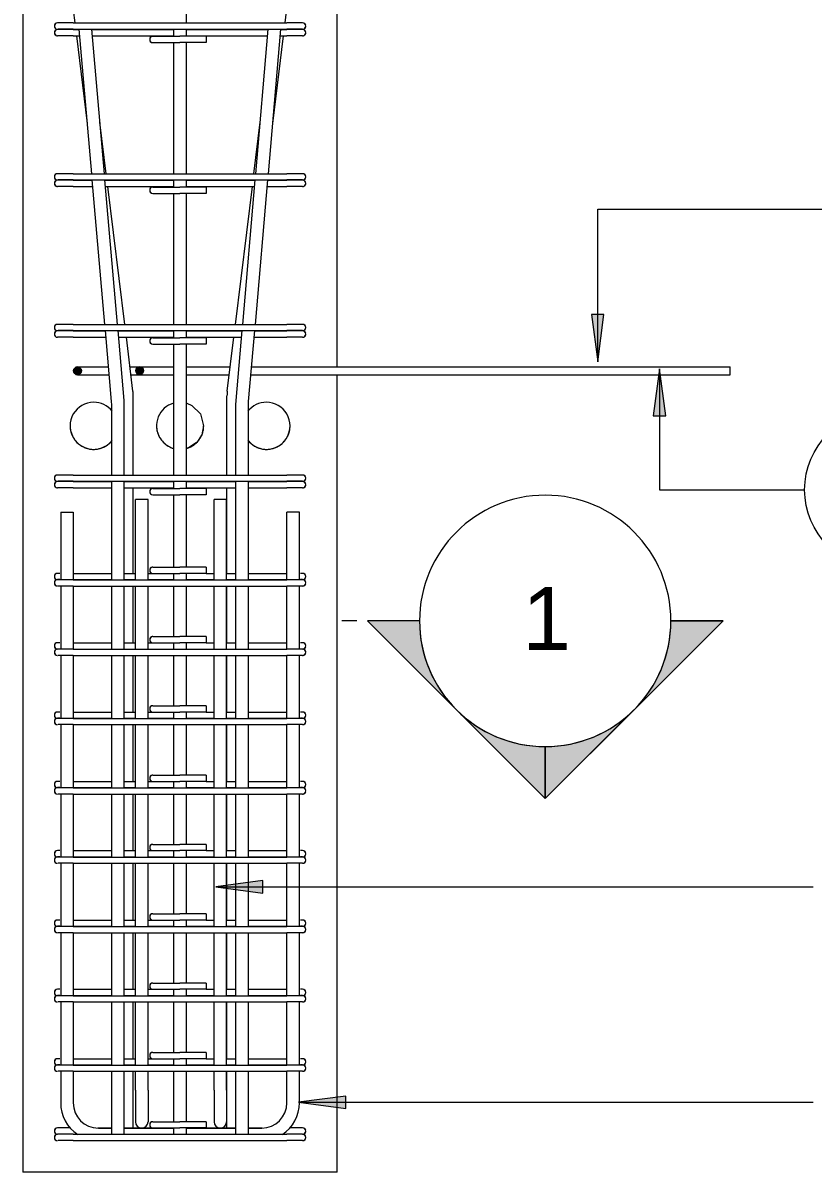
# Model space of a CAD drawing. Header units: millimetres. Extents: x -5408 to 3643, y -1561 to 6809.
# Drawn here: x -3315 to -2309, y -1395 to 68 of the extents above; entities that cross this region are included whole.
import ezdxf

# ---------------------------------------------------------------- set-up
doc = ezdxf.new("R2010")
doc.units = ezdxf.units.MM
for name, color, linetype, lineweight in [('G-ANNO-SYMB', 111, 'Continuous', 9), ('S-COLS', 52, 'Continuous', 18), ('S-RBAR', 171, 'Continuous', 18), ('S-RBAR-IDEN', 171, 'Continuous', 9)]:
    doc.layers.add(name, color=color, linetype=linetype, lineweight=lineweight)
doc.styles.add('Arial', font='arial.ttf', dxfattribs={"height": 80})

# ---------------------------------------------------------------- blocks, each defined once
blk = doc.blocks.new('Detail View - M_Section Head - Filled SHOP DWG-1002450-Elevation Front Copy 1')
at = {"layer": 'G-ANNO-SYMB'}
h = blk.add_hatch(color=256, dxfattribs=at)
edge = h.paths.add_edge_path()
edge.add_line((-2876, -693.4), (-2809.8, -693.4))
edge.add_arc((-2649.8, -693.4), 160, 180, 225)
edge.add_line((-2762.9, -806.6), (-2876, -693.4))
h = blk.add_hatch(color=256, dxfattribs=at)
edge = h.paths.add_edge_path()
edge.add_line((-2423.5, -693.4), (-2536.6, -806.6))
edge.add_arc((-2649.8, -693.4), 160, 315, 360)
edge.add_line((-2489.8, -693.4), (-2423.5, -693.4))
h = blk.add_hatch(color=256, dxfattribs=at)
edge = h.paths.add_edge_path()
edge.add_line((-2649.8, -919.7), (-2762.9, -806.6))
edge.add_arc((-2649.8, -693.4), 160, 225, 270)
edge.add_line((-2649.8, -853.4), (-2649.8, -919.7))
h = blk.add_hatch(color=256, dxfattribs=at)
edge = h.paths.add_edge_path()
edge.add_line((-2649.8, -919.7), (-2649.8, -853.4))
edge.add_arc((-2649.8, -693.4), 160, 270, 315)
edge.add_line((-2536.6, -806.6), (-2649.8, -919.7))
for p, q in [((-2649.8, -919.7), (-2876, -693.4)), ((-2809.8, -693.4), (-2876, -693.4)), ((-2876, -693.4), (-2762.9, -806.6)), ((-2809.8, -693.4), (-2876, -693.4)), ((-2649.8, -919.7), (-2423.5, -693.4)), ((-2536.6, -806.6), (-2423.5, -693.4)), ((-2489.8, -693.4), (-2423.5, -693.4)), ((-2423.5, -693.4), (-2489.8, -693.4)), ((-2762.9, -806.6), (-2649.8, -919.7)), ((-2649.8, -919.7), (-2536.6, -806.6)), ((-2649.8, -853.4), (-2649.8, -919.7)), ((-2649.8, -919.7), (-2649.8, -853.4))]:
    blk.add_line(p, q, dxfattribs=at)
for start, end in [(360, 180), (180, 360), (180, 225), (315, 0), (225, 270), (270, 315)]:
    blk.add_arc((-2649.8, -693.4), 160, start, end, dxfattribs=at)
blk = doc.blocks.new('M_Rebar Tag_rfa MARK - ARROW-794226-Elevation Front Copy 1')
at = {"layer": 'S-RBAR-IDEN'}
blk.add_circle((-2285, 4271), 100, dxfattribs=at)

msp = doc.modelspace()

# ---------------------------------------------------------------- hatches: boundary and pattern name
at = {"layer": 'S-RBAR'}
for points in [[(-3245.2, -380), (-3240.2, -375), (-3245.2, -370), (-3250.2, -375), (-3245.5, -379.7)], [(-3166.1, -380), (-3161.1, -375), (-3166.1, -370), (-3171.1, -375), (-3166.4, -379.7)]]:
    msp.add_hatch(color=256, dxfattribs=at).paths.add_polyline_path(points)
h = msp.add_hatch(color=256, dxfattribs=at)
edge = h.paths.add_edge_path()
edge.add_arc((-3245.2, -375), 5, 0, 360)
h = msp.add_hatch(color=256, dxfattribs=at)
edge = h.paths.add_edge_path()
edge.add_arc((-3166.1, -375), 5, 0, 360)
at = {"layer": 'S-RBAR-IDEN'}
for points in [[(-2582.9, -363.4), (-2575, -303.4), (-2590.8, -303.4)], [(-2504.4, -372.5), (-2512.3, -432.5), (-2496.5, -432.5)], [(-3069.2, -1031.9), (-3009.2, -1039.8), (-3009.2, -1024)], [(-2963.7, -1306.2), (-2903.7, -1314.1), (-2903.7, -1298.3)]]:
    msp.add_hatch(color=256, dxfattribs=at).paths.add_polyline_path(points)

# ---------------------------------------------------------------- linework, layer by layer
at = {"layer": 'G-ANNO-SYMB'}
msp.add_line((-2889.8, -693.4), (-2908.8, -693.4), dxfattribs=at)
at = {"layer": 'S-COLS'}
for p, q in [((-3314.6, 3040), (-3314.6, -1395)), ((-2914.6, -340), (-2914.6, 3040)), ((-2914.6, -370), (-2914.6, -340)), ((-2914.6, -490), (-2914.6, -380)), ((-3084.6, -445.1), (-3086.9, -456.5)), ((-3093.5, -466.4), (-3102.9, -472.6)), ((-3086.9, -456.7), (-3093.3, -466.1)), ((-3103.3, -472.8), (-3106.4, -473.8)), ((-2914.6, -1395), (-2914.6, -490)), ((-2914.6, -1395), (-3314.6, -1395))]:
    msp.add_line(p, q, dxfattribs=at)
at = {"layer": 'S-COLS', "flags": 128}
for points in [[(-3106.1, -416.3), (-3099.6, -419), (-3088.6, -429.9), (-3084.6, -444.9)], [(-3254.6, -445), (-3254.5, -446.2), (-3254.5, -447.4), (-3254.4, -448.6), (-3254.2, -449.8), (-3254, -451), (-3253.7, -452.1), (-3253.4, -453.3), (-3253, -454.4), (-3252.6, -455.6), (-3252.2, -456.7), (-3251.7, -457.8), (-3251.2, -458.9), (-3250.6, -459.9), (-3250, -460.9), (-3249.3, -461.9), (-3248.6, -462.9), (-3247.9, -463.9), (-3247.1, -464.8), (-3246.3, -465.7), (-3245.5, -466.5), (-3244.6, -467.3), (-3243.7, -468.1), (-3242.7, -468.9), (-3241.8, -469.6), (-3240.8, -470.2), (-3239.8, -470.9), (-3238.7, -471.5), (-3237.6, -472), (-3236.5, -472.5), (-3235.4, -473), (-3234.3, -473.4), (-3233.2, -473.7), (-3232, -474.1), (-3230.8, -474.3), (-3229.7, -474.6), (-3228.5, -474.7), (-3227.3, -474.9), (-3226.1, -475), (-3224.9, -475), (-3224.6, -475)], [(-3144.6, -445), (-3144.5, -446.2), (-3144.5, -447.4), (-3144.4, -448.6), (-3144.2, -449.8), (-3144, -451), (-3143.7, -452.1), (-3143.4, -453.3), (-3143, -454.4), (-3142.6, -455.6), (-3142.2, -456.7), (-3141.7, -457.8), (-3141.2, -458.9), (-3140.6, -459.9), (-3140, -460.9), (-3139.3, -461.9), (-3138.6, -462.9), (-3137.9, -463.9), (-3137.1, -464.8), (-3136.3, -465.7), (-3135.5, -466.5), (-3134.6, -467.3), (-3133.7, -468.1), (-3132.7, -468.9), (-3131.8, -469.6), (-3130.8, -470.2), (-3129.8, -470.9), (-3128.7, -471.5), (-3127.6, -472), (-3126.5, -472.5), (-3125.4, -473), (-3124.3, -473.4), (-3123.2, -473.7), (-3122.6, -473.9)], [(-3106.3, -473.8), (-3105.1, -473.5), (-3104, -473.1), (-3102.9, -472.6), (-3101.8, -472.1), (-3100.7, -471.6), (-3099.7, -471), (-3098.6, -470.4), (-3097.6, -469.8), (-3096.7, -469.1), (-3095.7, -468.3), (-3094.8, -467.6), (-3093.9, -466.7), (-3093, -465.9), (-3092.2, -465), (-3091.4, -464.1), (-3090.7, -463.2), (-3090, -462.2), (-3089.3, -461.2), (-3088.7, -460.2), (-3088.1, -459.1), (-3087.6, -458.1), (-3087.1, -457), (-3086.6, -455.9), (-3086.2, -454.7), (-3085.8, -453.6), (-3085.5, -452.4), (-3085.2, -451.3), (-3085, -450.1), (-3084.8, -448.9), (-3084.7, -447.7), (-3084.6, -446.5), (-3084.6, -445.3), (-3084.6, -445)], [(-3084.6, -444.9), (-3084.6, -445), (-3084.6, -445.1)], [(-3004.6, -475), (-3003.4, -475), (-3002.2, -474.9), (-3001, -474.8), (-2999.8, -474.6), (-2998.6, -474.4), (-2997.4, -474.1), (-2996.3, -473.8), (-2995.1, -473.5), (-2994, -473.1), (-2992.9, -472.6), (-2991.8, -472.1), (-2990.7, -471.6), (-2989.7, -471), (-2988.6, -470.4), (-2987.6, -469.8), (-2986.7, -469.1), (-2985.7, -468.3), (-2984.8, -467.6), (-2983.9, -466.7), (-2983, -465.9), (-2982.2, -465), (-2981.4, -464.1), (-2980.7, -463.2), (-2980, -462.2), (-2979.3, -461.2), (-2978.7, -460.2), (-2978.1, -459.1), (-2977.6, -458.1), (-2977.1, -457), (-2976.6, -455.9), (-2976.2, -454.7), (-2975.8, -453.6), (-2975.5, -452.4), (-2975.2, -451.3), (-2975, -450.1), (-2974.8, -448.9), (-2974.7, -447.7), (-2974.6, -446.5), (-2974.6, -445.3), (-2974.6, -445)], [(-3224.6, -475), (-3223.4, -475), (-3222.2, -474.9), (-3221, -474.8), (-3219.8, -474.6), (-3218.6, -474.4), (-3217.4, -474.1), (-3216.3, -473.8), (-3215.1, -473.5), (-3214, -473.1), (-3212.9, -472.6), (-3211.8, -472.1), (-3210.7, -471.6), (-3209.7, -471), (-3208.6, -470.4), (-3207.6, -469.8), (-3206.7, -469.1), (-3205.7, -468.3), (-3204.8, -467.6), (-3203.9, -466.7), (-3203, -465.9), (-3202.2, -465), (-3201.6, -464.3)], [(-3027.5, -464.3), (-3027.1, -464.8), (-3026.3, -465.7), (-3025.5, -466.5), (-3024.6, -467.3), (-3023.7, -468.1), (-3022.7, -468.9), (-3021.8, -469.6), (-3020.8, -470.2), (-3019.8, -470.9), (-3018.7, -471.5), (-3017.6, -472), (-3016.5, -472.5), (-3015.4, -473), (-3014.3, -473.4), (-3013.2, -473.7), (-3012, -474.1), (-3010.8, -474.3), (-3009.7, -474.6), (-3008.5, -474.7), (-3007.3, -474.9), (-3006.1, -475), (-3004.9, -475), (-3004.6, -475)]]:
    msp.add_lwpolyline(points, dxfattribs=at)
at = {"layer": 'S-COLS'}
for centre, start, end in [((-3224.6, -445), 90, 209.8268), ((-3224.6, -445), 38.2538, 90), ((-3114.6, -445), 106, 209.8268), ((-3004.6, -445), 90, 141.7462), ((-3004.6, -445), 330.1934, 90), ((-3224.6, -445), 210.1958, 239.6651), ((-3224.6, -445), 300.3553, 321.7462), ((-3114.6, -445), 210.1958, 239.6651), ((-3004.6, -445), 218.2538, 239.6651), ((-3004.6, -445), 300.3553, 329.8242), ((-3224.6, -445), 240.3686, 269.6221), ((-3224.6, -445), 270.4002, 299.6611), ((-3114.6, -445), 240.3686, 254), ((-3004.6, -445), 240.3686, 269.6221), ((-3004.6, -445), 270.4002, 299.6611)]:
    msp.add_arc(centre, 30, start, end, dxfattribs=at)
at = {"layer": 'S-RBAR'}
for p, q in [((-3248.2, 67.8), (-3266.2, 214.3)), ((-3106.6, 67.8), (-3106.6, 215.3)), ((-2980.9, 67.8), (-2962.9, 214.3)), ((-3265.8, 67.8), (-3270.6, 67.8)), ((-3270.5, 59.8), (-3270.6, 59.8)), ((-3250.6, 59.4), (-3270.6, 59.4)), ((-3264.7, 59.8), (-3269.9, 59.8)), ((-3263.4, 67.8), (-3265.9, 67.8)), ((-3250.6, 59.8), (-3264.7, 59.8)), ((-3250.6, 67.8), (-3263.5, 67.8)), ((-3250.6, 67.8), (-2978.6, 67.8)), ((-3250.6, 59.8), (-2978.6, 59.8)), ((-3250.6, 59.4), (-3242.9, 59.4)), ((-3227, -124.1), (-3242.9, 59.8)), ((-3210.9, -124.1), (-3226.9, 59.8)), ((-3226.8, 59.4), (-3122.6, 59.4)), ((-3122.6, 50.8), (-3122.6, 59.8)), ((-3106.6, 50.8), (-3106.6, 59.8)), ((-3106.6, 59.4), (-3002.3, 59.4)), ((-3018.2, -124.1), (-3002.3, 59.8)), ((-3002.2, -124.1), (-2986.2, 59.8)), ((-2986.2, 59.4), (-2978.6, 59.4)), ((-2958.6, 67.8), (-2978.6, 67.8)), ((-2958.6, 59.8), (-2978.6, 59.8)), ((-2958.6, 59.4), (-2978.6, 59.4)), ((-3250.6, 51.4), (-3270.6, 51.4)), ((-3250.6, 51.4), (-3242.2, 51.4)), ((-3232.5, -60), (-3246.2, 51.4)), ((-3226.1, 51.4), (-3122.6, 51.4)), ((-3149.3, 50.8), (-3115.1, 50.8)), ((-3081.2, 50.8), (-3115.1, 50.8)), ((-3106.6, 51.4), (-3003, 51.4)), ((-3081.2, 50.8), (-3081.2, 42.8)), ((-2996.6, -60), (-2982.9, 51.4)), ((-2986.9, 51.4), (-2978.6, 51.4)), ((-2958.6, 51.4), (-2978.6, 51.4)), ((-3149.3, 42.8), (-3115.1, 42.8)), ((-3122.6, -124.1), (-3122.6, 42.8)), ((-3081.2, 42.8), (-3115.1, 42.8)), ((-3106.6, -124.1), (-3106.6, 42.8)), ((-3208.5, -124.1), (-3216.6, -58.4)), ((-3020.6, -124.1), (-3012.5, -58.4)), ((-3265.8, -124.1), (-3270.6, -124.1)), ((-3263.4, -124.1), (-3265.9, -124.1)), ((-3250.6, -124.1), (-3263.5, -124.1)), ((-3250.6, -124.1), (-2978.6, -124.1)), ((-2958.6, -124.1), (-2978.6, -124.1)), ((-3270.5, -132.1), (-3270.6, -132.1)), ((-3250.6, -132.4), (-3270.6, -132.4)), ((-3250.6, -140.4), (-3270.6, -140.4)), ((-3264.7, -132.1), (-3269.9, -132.1)), ((-3250.6, -132.1), (-3264.7, -132.1)), ((-3250.6, -132.1), (-2978.6, -132.1)), ((-3250.6, -132.4), (-3226.2, -132.4)), ((-3250.6, -140.4), (-3225.5, -140.4)), ((-3210.3, -315.9), (-3226.3, -132.1)), ((-3194.3, -315.9), (-3210.2, -132.1)), ((-3210.2, -132.4), (-3122.6, -132.4)), ((-3209.5, -140.4), (-3122.6, -140.4)), ((-3185, -315.9), (-3206.5, -140.4)), ((-3149.3, -141.1), (-3115.1, -141.1)), ((-3122.6, -141.1), (-3122.6, -132.1)), ((-3081.2, -141.1), (-3115.1, -141.1)), ((-3106.6, -141.1), (-3106.6, -132.1)), ((-3106.6, -132.4), (-3019, -132.4)), ((-3106.6, -140.4), (-3019.7, -140.4)), ((-3081.2, -141.1), (-3081.2, -149.1)), ((-3044.1, -315.9), (-3022.6, -140.4)), ((-3034.9, -315.9), (-3018.9, -132.1)), ((-3018.8, -315.9), (-3002.9, -132.1)), ((-3003.6, -140.4), (-2978.6, -140.4)), ((-3002.9, -132.4), (-2978.6, -132.4)), ((-2958.6, -132.1), (-2978.6, -132.1)), ((-2958.6, -132.4), (-2978.6, -132.4)), ((-2958.6, -140.4), (-2978.6, -140.4)), ((-3149.3, -149.1), (-3115.1, -149.1)), ((-3122.6, -315.9), (-3122.6, -149.1)), ((-3081.2, -149.1), (-3115.1, -149.1)), ((-3106.6, -315.9), (-3106.6, -149.1)), ((-3265.8, -315.9), (-3270.6, -315.9)), ((-3263.4, -315.9), (-3265.9, -315.9)), ((-3250.6, -315.9), (-3263.5, -315.9)), ((-3250.6, -315.9), (-2978.6, -315.9)), ((-2958.6, -315.9), (-2978.6, -315.9)), ((-3270.5, -323.9), (-3270.6, -323.9)), ((-3250.6, -324.3), (-3270.6, -324.3)), ((-3250.6, -332.3), (-3270.6, -332.3)), ((-3264.7, -323.9), (-3269.9, -323.9)), ((-3250.6, -323.9), (-3264.7, -323.9)), ((-3250.6, -323.9), (-2978.6, -323.9)), ((-3250.6, -324.3), (-3209.6, -324.3)), ((-3250.6, -332.3), (-3208.9, -332.3)), ((-3201.8, -414.1), (-3209.6, -323.9)), ((-3185.9, -412.7), (-3193.6, -323.9)), ((-3193.5, -324.3), (-3122.6, -324.3)), ((-3192.8, -332.3), (-3122.6, -332.3)), ((-3174.6, -400.8), (-3183, -332.3)), ((-3149.3, -333), (-3115.1, -333)), ((-3122.6, -333), (-3122.6, -323.9)), ((-3081.2, -333), (-3115.1, -333)), ((-3106.6, -333), (-3106.6, -323.9)), ((-3106.6, -324.3), (-3035.6, -324.3)), ((-3106.6, -332.3), (-3036.3, -332.3)), ((-3081.2, -333), (-3081.2, -341)), ((-3054.6, -400.8), (-3046.2, -332.3)), ((-3043.3, -412.7), (-3035.6, -323.9)), ((-3027.3, -414.1), (-3019.5, -323.9)), ((-3020.2, -332.3), (-2978.6, -332.3)), ((-3019.6, -324.3), (-2978.6, -324.3)), ((-2958.6, -323.9), (-2978.6, -323.9)), ((-2958.6, -324.3), (-2978.6, -324.3)), ((-2958.6, -332.3), (-2978.6, -332.3)), ((-3149.3, -341), (-3115.1, -341)), ((-3122.6, -401.9), (-3122.6, -341)), ((-3081.2, -341), (-3115.1, -341)), ((-3106.6, -401.9), (-3106.6, -341)), ((-3245.2, -370), (-3250.2, -375)), ((-3250.2, -375), (-3245.5, -379.7)), ((-3245.5, -379.7), (-3245.2, -380)), ((-3245.2, -370), (-3210.2, -370)), ((-3240.2, -375), (-3245.2, -370)), ((-3245.2, -380), (-3240.2, -375)), ((-3245.2, -380), (-3210.2, -380)), ((-3210.2, -370), (-3205.6, -370)), ((-3210.2, -380), (-3204.7, -380)), ((-3178.3, -370), (-3166.1, -370)), ((-3177.1, -380), (-3166.1, -380)), ((-3166.1, -370), (-3171.1, -375)), ((-3171.1, -375), (-3166.4, -379.7)), ((-3166.4, -379.7), (-3166.1, -380)), ((-3166.1, -370), (-3131.1, -370)), ((-3161.1, -375), (-3166.1, -370)), ((-3166.1, -380), (-3161.1, -375)), ((-3166.1, -380), (-3131.1, -380)), ((-3131.1, -370), (-3122.6, -370)), ((-3131.1, -380), (-3122.6, -380)), ((-3106.6, -370), (-3050.8, -370)), ((-3106.6, -380), (-3052, -380)), ((-3024.4, -380), (-2414.6, -380)), ((-3023.5, -370), (-2414.6, -370)), ((-2414.6, -380), (-2414.6, -370)), ((-3174.2, -507.7), (-3174.2, -406.7)), ((-3122.6, -406.7), (-3122.6, -401.9)), ((-3122.6, -507.7), (-3122.6, -406.7)), ((-3106.6, -406.7), (-3106.6, -401.9)), ((-3106.6, -507.7), (-3106.6, -406.7)), ((-3054.9, -507.7), (-3054.9, -406.7)), ((-3201.6, -418.2), (-3201.8, -414.1)), ((-3201.6, -507.7), (-3201.6, -418.2)), ((-3185.6, -418.2), (-3185.9, -412.7)), ((-3185.6, -507.7), (-3185.6, -418.2)), ((-3043.5, -418.2), (-3043.3, -412.7)), ((-3043.5, -507.7), (-3043.5, -418.2)), ((-3027.5, -418.2), (-3027.3, -414.1)), ((-3027.5, -507.7), (-3027.5, -418.2)), ((-3265.8, -507.7), (-3270.6, -507.7)), ((-3263.4, -507.7), (-3265.9, -507.7)), ((-3250.6, -507.7), (-3263.5, -507.7)), ((-3250.6, -507.7), (-2978.6, -507.7)), ((-2958.6, -507.7), (-2978.6, -507.7)), ((-3270.5, -515.7), (-3270.6, -515.7)), ((-3250.6, -516.1), (-3270.6, -516.1)), ((-3250.6, -524.1), (-3270.6, -524.1)), ((-3264.7, -515.7), (-3269.9, -515.7)), ((-3250.6, -515.7), (-3264.7, -515.7)), ((-3250.6, -515.7), (-2978.6, -515.7)), ((-3250.6, -516.1), (-3201.6, -516.1)), ((-3250.6, -524.1), (-3201.6, -524.1)), ((-3201.6, -641), (-3201.6, -515.7)), ((-3185.6, -641), (-3185.6, -515.7)), ((-3185.6, -516.1), (-3122.6, -516.1)), ((-3185.6, -524.1), (-3122.6, -524.1)), ((-3174.2, -632.9), (-3174.2, -524.1)), ((-3149.3, -524.9), (-3115.1, -524.9)), ((-3122.6, -524.9), (-3122.6, -515.7)), ((-3081.2, -524.9), (-3115.1, -524.9)), ((-3106.6, -524.9), (-3106.6, -515.7)), ((-3106.6, -516.1), (-3043.5, -516.1)), ((-3106.6, -524.1), (-3043.5, -524.1)), ((-3081.2, -524.9), (-3081.2, -532.9)), ((-3054.9, -632.9), (-3054.9, -524.1)), ((-3043.5, -641), (-3043.5, -515.7)), ((-3027.5, -641), (-3027.5, -515.7)), ((-3027.5, -516.1), (-2978.6, -516.1)), ((-3027.5, -524.1), (-2978.6, -524.1)), ((-2958.6, -515.7), (-2978.6, -515.7)), ((-2958.6, -516.1), (-2978.6, -516.1)), ((-2958.6, -524.1), (-2978.6, -524.1)), ((-3155.4, -538.9), (-3171.4, -538.9)), ((-3171.4, -641), (-3171.4, -538.9)), ((-3155.4, -641), (-3155.4, -538.9)), ((-3149.3, -532.9), (-3115.1, -532.9)), ((-3122.6, -624.9), (-3122.6, -532.9)), ((-3081.2, -532.9), (-3115.1, -532.9)), ((-3106.6, -624.9), (-3106.6, -532.9)), ((-3055.4, -538.9), (-3071.4, -538.9)), ((-3071.4, -641), (-3071.4, -538.9)), ((-3055.4, -641), (-3055.4, -538.9)), ((-3266.6, -555), (-3266.6, -641)), ((-3266.6, -555), (-3250.6, -555)), ((-3250.6, -555), (-3250.6, -641)), ((-2962.6, -555), (-2978.6, -555)), ((-2978.6, -641), (-2978.6, -555)), ((-2962.6, -641), (-2962.6, -555)), ((-3149.3, -624.9), (-3115.1, -624.9)), ((-3081.2, -624.9), (-3115.1, -624.9)), ((-3081.2, -624.9), (-3081.2, -632.9)), ((-3267.8, -632.9), (-3270.6, -632.9)), ((-3267.8, -640.9), (-3270.6, -640.9)), ((-3265.8, -641), (-3270.6, -641)), ((-3263.4, -641), (-3265.9, -641)), ((-3250.6, -641), (-3263.5, -641)), ((-3250.6, -632.9), (-3201.6, -632.9)), ((-3250.6, -640.9), (-3201.6, -640.9)), ((-3250.6, -641), (-2978.6, -641)), ((-3185.6, -632.9), (-3171.4, -632.9)), ((-3185.6, -640.9), (-3171.4, -640.9)), ((-3155.4, -632.9), (-3149.3, -632.9)), ((-3155.4, -640.9), (-3122.6, -640.9)), ((-3149.3, -632.9), (-3115.1, -632.9)), ((-3122.6, -641), (-3122.6, -632.9)), ((-3081.2, -632.9), (-3115.1, -632.9)), ((-3106.6, -641), (-3106.6, -632.9)), ((-3106.6, -640.9), (-3071.4, -640.9)), ((-3081.2, -632.9), (-3071.4, -632.9)), ((-3055.4, -632.9), (-3043.5, -632.9)), ((-3055.4, -640.9), (-3043.5, -640.9)), ((-3027.5, -632.9), (-2978.6, -632.9)), ((-3027.5, -640.9), (-2978.6, -640.9)), ((-2958.6, -641), (-2978.6, -641)), ((-2958.6, -632.9), (-2961.4, -632.9)), ((-2958.6, -640.9), (-2961.4, -640.9)), ((-3270.5, -649), (-3270.6, -649)), ((-3264.7, -649), (-3269.9, -649)), ((-3266.6, -649), (-3266.6, -729.3)), ((-3250.6, -649), (-3264.7, -649)), ((-3250.6, -649), (-2978.6, -649)), ((-3250.6, -649), (-3250.6, -729.3)), ((-3201.6, -729.3), (-3201.6, -649)), ((-3185.6, -729.3), (-3185.6, -649)), ((-3174.2, -721.2), (-3174.2, -649)), ((-3171.4, -729.3), (-3171.4, -649)), ((-3155.4, -729.3), (-3155.4, -649)), ((-3122.6, -713.2), (-3122.6, -649)), ((-3106.6, -713.2), (-3106.6, -649)), ((-3071.4, -729.3), (-3071.4, -649)), ((-3055.4, -729.3), (-3055.4, -649)), ((-3054.9, -721.2), (-3054.9, -649)), ((-3043.5, -729.3), (-3043.5, -649)), ((-3027.5, -729.3), (-3027.5, -649)), ((-2958.6, -649), (-2978.6, -649)), ((-2978.6, -729.3), (-2978.6, -649)), ((-2962.6, -729.3), (-2962.6, -649)), ((-3149.3, -713.2), (-3115.1, -713.2)), ((-3081.2, -713.2), (-3115.1, -713.2)), ((-3081.2, -713.2), (-3081.2, -721.2)), ((-3267.8, -721.2), (-3270.6, -721.2)), ((-3267.8, -729.2), (-3270.6, -729.2)), ((-3265.8, -729.3), (-3270.6, -729.3)), ((-3263.4, -729.3), (-3265.9, -729.3)), ((-3250.6, -729.3), (-3263.5, -729.3)), ((-3250.6, -721.2), (-3201.6, -721.2)), ((-3250.6, -729.2), (-3201.6, -729.2)), ((-3250.6, -729.3), (-2978.6, -729.3)), ((-3185.6, -721.2), (-3171.4, -721.2)), ((-3185.6, -729.2), (-3171.4, -729.2)), ((-3155.4, -721.2), (-3149.3, -721.2)), ((-3155.4, -729.2), (-3122.6, -729.2)), ((-3149.3, -721.2), (-3115.1, -721.2)), ((-3122.6, -729.3), (-3122.6, -721.2)), ((-3081.2, -721.2), (-3115.1, -721.2)), ((-3106.6, -729.3), (-3106.6, -721.2)), ((-3106.6, -729.2), (-3071.4, -729.2)), ((-3081.2, -721.2), (-3071.4, -721.2)), ((-3055.4, -721.2), (-3043.5, -721.2)), ((-3055.4, -729.2), (-3043.5, -729.2)), ((-3027.5, -721.2), (-2978.6, -721.2)), ((-3027.5, -729.2), (-2978.6, -729.2)), ((-2958.6, -729.3), (-2978.6, -729.3)), ((-2958.6, -721.2), (-2961.4, -721.2)), ((-2958.6, -729.2), (-2961.4, -729.2)), ((-3270.5, -737.3), (-3270.6, -737.3)), ((-3264.7, -737.3), (-3269.9, -737.3)), ((-3266.6, -737.3), (-3266.6, -817.5)), ((-3250.6, -737.3), (-3264.7, -737.3)), ((-3250.6, -737.3), (-2978.6, -737.3)), ((-3250.6, -737.3), (-3250.6, -817.5)), ((-3201.6, -817.5), (-3201.6, -737.3)), ((-3185.6, -817.5), (-3185.6, -737.3)), ((-3174.2, -809.4), (-3174.2, -737.3)), ((-3171.4, -817.5), (-3171.4, -737.3)), ((-3155.4, -817.5), (-3155.4, -737.3)), ((-3122.6, -801.4), (-3122.6, -737.3)), ((-3106.6, -801.4), (-3106.6, -737.3)), ((-3071.4, -817.5), (-3071.4, -737.3)), ((-3055.4, -817.5), (-3055.4, -737.3)), ((-3054.9, -809.4), (-3054.9, -737.3)), ((-3043.5, -817.5), (-3043.5, -737.3)), ((-3027.5, -817.5), (-3027.5, -737.3)), ((-2958.6, -737.3), (-2978.6, -737.3)), ((-2978.6, -817.5), (-2978.6, -737.3)), ((-2962.6, -817.5), (-2962.6, -737.3)), ((-3149.3, -801.4), (-3115.1, -801.4)), ((-3081.2, -801.4), (-3115.1, -801.4)), ((-3081.2, -801.4), (-3081.2, -809.4)), ((-3267.8, -809.4), (-3270.6, -809.4)), ((-3267.8, -817.4), (-3270.6, -817.4)), ((-3265.8, -817.5), (-3270.6, -817.5)), ((-3263.4, -817.5), (-3265.9, -817.5)), ((-3250.6, -817.5), (-3263.5, -817.5)), ((-3250.6, -809.4), (-3201.6, -809.4)), ((-3250.6, -817.4), (-3201.6, -817.4)), ((-3250.6, -817.5), (-2978.6, -817.5)), ((-3185.6, -809.4), (-3171.4, -809.4)), ((-3185.6, -817.4), (-3171.4, -817.4)), ((-3155.4, -809.4), (-3149.3, -809.4)), ((-3155.4, -817.4), (-3122.6, -817.4)), ((-3149.3, -809.4), (-3115.1, -809.4)), ((-3122.6, -817.5), (-3122.6, -809.4)), ((-3081.2, -809.4), (-3115.1, -809.4)), ((-3106.6, -817.5), (-3106.6, -809.4)), ((-3106.6, -817.4), (-3071.4, -817.4)), ((-3081.2, -809.4), (-3071.4, -809.4)), ((-3055.4, -809.4), (-3043.5, -809.4)), ((-3055.4, -817.4), (-3043.5, -817.4)), ((-3027.5, -809.4), (-2978.6, -809.4)), ((-3027.5, -817.4), (-2978.6, -817.4)), ((-2958.6, -817.5), (-2978.6, -817.5)), ((-2958.6, -809.4), (-2961.4, -809.4)), ((-2958.6, -817.4), (-2961.4, -817.4)), ((-3270.5, -825.5), (-3270.6, -825.5)), ((-3264.7, -825.5), (-3269.9, -825.5)), ((-3266.6, -825.5), (-3266.6, -905.8)), ((-3250.6, -825.5), (-3264.7, -825.5)), ((-3250.6, -825.5), (-2978.6, -825.5)), ((-3250.6, -825.5), (-3250.6, -905.8)), ((-3201.6, -905.8), (-3201.6, -825.5)), ((-3185.6, -905.8), (-3185.6, -825.5)), ((-3174.2, -897.7), (-3174.2, -825.5)), ((-3171.4, -905.8), (-3171.4, -825.5)), ((-3155.4, -905.8), (-3155.4, -825.5)), ((-3122.6, -889.7), (-3122.6, -825.5)), ((-3106.6, -889.7), (-3106.6, -825.5)), ((-3071.4, -905.8), (-3071.4, -825.5)), ((-3055.4, -905.8), (-3055.4, -825.5)), ((-3054.9, -897.7), (-3054.9, -825.5)), ((-3043.5, -905.8), (-3043.5, -825.5)), ((-3027.5, -905.8), (-3027.5, -825.5)), ((-2958.6, -825.5), (-2978.6, -825.5)), ((-2978.6, -905.8), (-2978.6, -825.5)), ((-2962.6, -905.8), (-2962.6, -825.5)), ((-3149.3, -889.7), (-3115.1, -889.7)), ((-3081.2, -889.7), (-3115.1, -889.7)), ((-3081.2, -889.7), (-3081.2, -897.7)), ((-3267.8, -897.7), (-3270.6, -897.7)), ((-3267.8, -905.7), (-3270.6, -905.7)), ((-3265.8, -905.8), (-3270.6, -905.8)), ((-3263.4, -905.8), (-3265.9, -905.8)), ((-3250.6, -905.8), (-3263.5, -905.8)), ((-3250.6, -897.7), (-3201.6, -897.7)), ((-3250.6, -905.7), (-3201.6, -905.7)), ((-3250.6, -905.8), (-2978.6, -905.8)), ((-3185.6, -897.7), (-3171.4, -897.7)), ((-3185.6, -905.7), (-3171.4, -905.7)), ((-3155.4, -897.7), (-3149.3, -897.7)), ((-3155.4, -905.7), (-3122.6, -905.7)), ((-3149.3, -897.7), (-3115.1, -897.7)), ((-3122.6, -905.8), (-3122.6, -897.7)), ((-3081.2, -897.7), (-3115.1, -897.7)), ((-3106.6, -905.8), (-3106.6, -897.7)), ((-3106.6, -905.7), (-3071.4, -905.7)), ((-3081.2, -897.7), (-3071.4, -897.7)), ((-3055.4, -897.7), (-3043.5, -897.7)), ((-3055.4, -905.7), (-3043.5, -905.7)), ((-3027.5, -897.7), (-2978.6, -897.7)), ((-3027.5, -905.7), (-2978.6, -905.7)), ((-2958.6, -905.8), (-2978.6, -905.8)), ((-2958.6, -897.7), (-2961.4, -897.7)), ((-2958.6, -905.7), (-2961.4, -905.7)), ((-3270.5, -913.8), (-3270.6, -913.8)), ((-3264.7, -913.8), (-3269.9, -913.8)), ((-3266.6, -913.8), (-3266.6, -994)), ((-3250.6, -913.8), (-3264.7, -913.8)), ((-3250.6, -913.8), (-2978.6, -913.8)), ((-3250.6, -913.8), (-3250.6, -994)), ((-3201.6, -994), (-3201.6, -913.8)), ((-3185.6, -994), (-3185.6, -913.8)), ((-3174.2, -985.9), (-3174.2, -913.8)), ((-3171.4, -994), (-3171.4, -913.8)), ((-3155.4, -994), (-3155.4, -913.8)), ((-3122.6, -977.9), (-3122.6, -913.8)), ((-3106.6, -977.9), (-3106.6, -913.8)), ((-3071.4, -994), (-3071.4, -913.8)), ((-3055.4, -994), (-3055.4, -913.8)), ((-3054.9, -985.9), (-3054.9, -913.8)), ((-3043.5, -994), (-3043.5, -913.8)), ((-3027.5, -994), (-3027.5, -913.8)), ((-2958.6, -913.8), (-2978.6, -913.8)), ((-2978.6, -994), (-2978.6, -913.8)), ((-2962.6, -994), (-2962.6, -913.8)), ((-3149.3, -977.9), (-3115.1, -977.9)), ((-3081.2, -977.9), (-3115.1, -977.9)), ((-3081.2, -977.9), (-3081.2, -985.9)), ((-3267.8, -985.9), (-3270.6, -985.9)), ((-3267.8, -993.9), (-3270.6, -993.9)), ((-3265.8, -994), (-3270.6, -994)), ((-3263.4, -994), (-3265.9, -994)), ((-3250.6, -994), (-3263.5, -994)), ((-3250.6, -985.9), (-3201.6, -985.9)), ((-3250.6, -993.9), (-3201.6, -993.9)), ((-3250.6, -994), (-2978.6, -994)), ((-3185.6, -985.9), (-3171.4, -985.9)), ((-3185.6, -993.9), (-3171.4, -993.9)), ((-3155.4, -985.9), (-3149.3, -985.9)), ((-3155.4, -993.9), (-3122.6, -993.9)), ((-3149.3, -985.9), (-3115.1, -985.9)), ((-3122.6, -994), (-3122.6, -985.9)), ((-3081.2, -985.9), (-3115.1, -985.9)), ((-3106.6, -994), (-3106.6, -985.9)), ((-3106.6, -993.9), (-3071.4, -993.9)), ((-3081.2, -985.9), (-3071.4, -985.9)), ((-3055.4, -985.9), (-3043.5, -985.9)), ((-3055.4, -993.9), (-3043.5, -993.9)), ((-3027.5, -985.9), (-2978.6, -985.9)), ((-3027.5, -993.9), (-2978.6, -993.9)), ((-2958.6, -994), (-2978.6, -994)), ((-2958.6, -985.9), (-2961.4, -985.9)), ((-2958.6, -993.9), (-2961.4, -993.9)), ((-3270.5, -1002), (-3270.6, -1002)), ((-3264.7, -1002), (-3269.9, -1002)), ((-3266.6, -1002), (-3266.6, -1082.3)), ((-3250.6, -1002), (-3264.7, -1002)), ((-3250.6, -1002), (-2978.6, -1002)), ((-3250.6, -1002), (-3250.6, -1082.3)), ((-3201.6, -1082.3), (-3201.6, -1002)), ((-3185.6, -1082.3), (-3185.6, -1002)), ((-3174.2, -1074.2), (-3174.2, -1002)), ((-3171.4, -1082.3), (-3171.4, -1002)), ((-3155.4, -1082.3), (-3155.4, -1002)), ((-3122.6, -1066.2), (-3122.6, -1002)), ((-3106.6, -1066.2), (-3106.6, -1002)), ((-3071.4, -1082.3), (-3071.4, -1002)), ((-3055.4, -1082.3), (-3055.4, -1002)), ((-3054.9, -1074.2), (-3054.9, -1002)), ((-3043.5, -1082.3), (-3043.5, -1002)), ((-3027.5, -1082.3), (-3027.5, -1002)), ((-2958.6, -1002), (-2978.6, -1002)), ((-2978.6, -1082.3), (-2978.6, -1002)), ((-2962.6, -1082.3), (-2962.6, -1002)), ((-3149.3, -1066.2), (-3115.1, -1066.2)), ((-3081.2, -1066.2), (-3115.1, -1066.2)), ((-3081.2, -1066.2), (-3081.2, -1074.2)), ((-3267.8, -1074.2), (-3270.6, -1074.2)), ((-3267.8, -1082.2), (-3270.6, -1082.2)), ((-3265.8, -1082.3), (-3270.6, -1082.3)), ((-3263.4, -1082.3), (-3265.9, -1082.3)), ((-3250.6, -1082.3), (-3263.5, -1082.3)), ((-3250.6, -1074.2), (-3201.6, -1074.2)), ((-3250.6, -1082.2), (-3201.6, -1082.2)), ((-3250.6, -1082.3), (-2978.6, -1082.3)), ((-3185.6, -1074.2), (-3171.4, -1074.2)), ((-3185.6, -1082.2), (-3171.4, -1082.2)), ((-3155.4, -1074.2), (-3149.3, -1074.2)), ((-3155.4, -1082.2), (-3122.6, -1082.2)), ((-3149.3, -1074.2), (-3115.1, -1074.2)), ((-3122.6, -1082.3), (-3122.6, -1074.2)), ((-3081.2, -1074.2), (-3115.1, -1074.2)), ((-3106.6, -1082.3), (-3106.6, -1074.2)), ((-3106.6, -1082.2), (-3071.4, -1082.2)), ((-3081.2, -1074.2), (-3071.4, -1074.2)), ((-3055.4, -1074.2), (-3043.5, -1074.2)), ((-3055.4, -1082.2), (-3043.5, -1082.2)), ((-3027.5, -1074.2), (-2978.6, -1074.2)), ((-3027.5, -1082.2), (-2978.6, -1082.2)), ((-2958.6, -1082.3), (-2978.6, -1082.3)), ((-2958.6, -1074.2), (-2961.4, -1074.2)), ((-2958.6, -1082.2), (-2961.4, -1082.2)), ((-3270.5, -1090.3), (-3270.6, -1090.3)), ((-3264.7, -1090.3), (-3269.9, -1090.3)), ((-3266.6, -1090.3), (-3266.6, -1170.5)), ((-3250.6, -1090.3), (-3264.7, -1090.3)), ((-3250.6, -1090.3), (-2978.6, -1090.3)), ((-3250.6, -1090.3), (-3250.6, -1170.5)), ((-3201.6, -1170.5), (-3201.6, -1090.3)), ((-3185.6, -1170.5), (-3185.6, -1090.3)), ((-3174.2, -1162.4), (-3174.2, -1090.3)), ((-3171.4, -1170.5), (-3171.4, -1090.3)), ((-3155.4, -1170.5), (-3155.4, -1090.3)), ((-3122.6, -1154.4), (-3122.6, -1090.3)), ((-3106.6, -1154.4), (-3106.6, -1090.3)), ((-3071.4, -1170.5), (-3071.4, -1090.3)), ((-3055.4, -1170.5), (-3055.4, -1090.3)), ((-3054.9, -1162.4), (-3054.9, -1090.3)), ((-3043.5, -1170.5), (-3043.5, -1090.3)), ((-3027.5, -1170.5), (-3027.5, -1090.3)), ((-2958.6, -1090.3), (-2978.6, -1090.3)), ((-2978.6, -1170.5), (-2978.6, -1090.3)), ((-2962.6, -1170.5), (-2962.6, -1090.3)), ((-3149.3, -1154.4), (-3115.1, -1154.4)), ((-3081.2, -1154.4), (-3115.1, -1154.4)), ((-3081.2, -1154.4), (-3081.2, -1162.4)), ((-3267.8, -1162.4), (-3270.6, -1162.4)), ((-3250.6, -1162.4), (-3201.6, -1162.4)), ((-3185.6, -1162.4), (-3171.4, -1162.4)), ((-3155.4, -1162.4), (-3149.3, -1162.4)), ((-3149.3, -1162.4), (-3115.1, -1162.4)), ((-3122.6, -1170.5), (-3122.6, -1162.4)), ((-3081.2, -1162.4), (-3115.1, -1162.4)), ((-3106.6, -1170.5), (-3106.6, -1162.4)), ((-3081.2, -1162.4), (-3071.4, -1162.4)), ((-3055.4, -1162.4), (-3043.5, -1162.4)), ((-3027.5, -1162.4), (-2978.6, -1162.4)), ((-2958.6, -1162.4), (-2961.4, -1162.4)), ((-3267.8, -1170.4), (-3270.6, -1170.4)), ((-3265.8, -1170.5), (-3270.6, -1170.5)), ((-3270.5, -1178.5), (-3270.6, -1178.5)), ((-3264.7, -1178.5), (-3269.9, -1178.5)), ((-3266.6, -1178.7), (-3266.6, -1258.8)), ((-3263.4, -1170.5), (-3265.9, -1170.5)), ((-3250.6, -1178.5), (-3264.7, -1178.5)), ((-3250.6, -1170.5), (-3263.5, -1170.5)), ((-3250.6, -1170.4), (-3201.6, -1170.4)), ((-3250.6, -1170.5), (-2978.6, -1170.5)), ((-3250.6, -1178.5), (-2978.6, -1178.5)), ((-3250.6, -1178.7), (-3250.6, -1258.8)), ((-3201.6, -1258.8), (-3201.6, -1178.7)), ((-3185.6, -1170.4), (-3171.4, -1170.4)), ((-3185.6, -1258.8), (-3185.6, -1178.7)), ((-3174.2, -1250.7), (-3174.2, -1178.7)), ((-3171.4, -1258.8), (-3171.4, -1178.7)), ((-3155.4, -1170.4), (-3122.6, -1170.4)), ((-3155.4, -1258.8), (-3155.4, -1178.7)), ((-3122.6, -1242.7), (-3122.6, -1178.7)), ((-3106.6, -1170.4), (-3071.4, -1170.4)), ((-3106.6, -1242.7), (-3106.6, -1178.7)), ((-3071.4, -1258.8), (-3071.4, -1178.5)), ((-3055.4, -1170.4), (-3043.5, -1170.4)), ((-3055.4, -1258.8), (-3055.4, -1178.5)), ((-3054.9, -1250.7), (-3054.9, -1178.5)), ((-3043.5, -1258.8), (-3043.5, -1178.5)), ((-3027.5, -1170.4), (-2978.6, -1170.4)), ((-3027.5, -1258.8), (-3027.5, -1178.7)), ((-2958.6, -1170.5), (-2978.6, -1170.5)), ((-2958.6, -1178.5), (-2978.6, -1178.5)), ((-2978.6, -1258.8), (-2978.6, -1178.7)), ((-2962.6, -1258.8), (-2962.6, -1178.7)), ((-2958.6, -1170.4), (-2961.4, -1170.4)), ((-3149.3, -1242.7), (-3115.1, -1242.7)), ((-3081.2, -1242.7), (-3115.1, -1242.7)), ((-3081.2, -1242.7), (-3081.2, -1250.7)), ((-3267.8, -1250.7), (-3270.6, -1250.7)), ((-3250.6, -1250.7), (-3201.6, -1250.7)), ((-3185.6, -1250.7), (-3171.4, -1250.7)), ((-3155.4, -1250.7), (-3149.3, -1250.7)), ((-3149.3, -1250.7), (-3115.1, -1250.7)), ((-3122.6, -1258.8), (-3122.6, -1250.7)), ((-3081.2, -1250.7), (-3115.1, -1250.7)), ((-3106.6, -1258.8), (-3106.6, -1250.7)), ((-3081.2, -1250.7), (-3071.4, -1250.7)), ((-3055.4, -1250.7), (-3043.5, -1250.7)), ((-3027.5, -1250.7), (-2978.6, -1250.7)), ((-2958.6, -1250.7), (-2961.4, -1250.7)), ((-3267.8, -1258.7), (-3270.6, -1258.7)), ((-3265.8, -1258.8), (-3270.6, -1258.8)), ((-3270.5, -1266.8), (-3270.6, -1266.8)), ((-3264.7, -1266.8), (-3269.9, -1266.8)), ((-3266.6, -1266.8), (-3266.6, -1307)), ((-3263.4, -1258.8), (-3265.9, -1258.8)), ((-3250.6, -1266.8), (-3264.7, -1266.8)), ((-3250.6, -1258.8), (-3263.5, -1258.8)), ((-3250.6, -1258.7), (-3201.6, -1258.7)), ((-3250.6, -1258.8), (-2978.6, -1258.8)), ((-3250.6, -1266.8), (-2978.6, -1266.8)), ((-3250.6, -1266.8), (-3250.6, -1307)), ((-3201.6, -1346.9), (-3201.6, -1266.8)), ((-3185.6, -1258.7), (-3171.4, -1258.7)), ((-3185.6, -1346.9), (-3185.6, -1266.8)), ((-3174.2, -1338.9), (-3174.2, -1266.8)), ((-3171.4, -1290.9), (-3171.4, -1266.8)), ((-3155.4, -1258.7), (-3122.6, -1258.7)), ((-3155.4, -1290.9), (-3155.4, -1266.8)), ((-3122.6, -1330.9), (-3122.6, -1266.8)), ((-3106.6, -1258.7), (-3071.4, -1258.7)), ((-3106.6, -1330.9), (-3106.6, -1266.8)), ((-3071.4, -1290.9), (-3071.4, -1266.8)), ((-3055.4, -1258.7), (-3043.5, -1258.7)), ((-3055.4, -1290.9), (-3055.4, -1266.8)), ((-3054.9, -1338.9), (-3054.9, -1266.8)), ((-3043.5, -1346.9), (-3043.5, -1266.8)), ((-3027.5, -1258.7), (-2978.6, -1258.7)), ((-3027.5, -1346.9), (-3027.5, -1266.8)), ((-2958.6, -1258.8), (-2978.6, -1258.8)), ((-2958.6, -1266.8), (-2978.6, -1266.8)), ((-2978.6, -1307), (-2978.6, -1266.8)), ((-2962.6, -1307), (-2962.6, -1266.8)), ((-2958.6, -1258.7), (-2961.4, -1258.7)), ((-3171.4, -1290.9), (-3171.4, -1330.9)), ((-3155.4, -1290.9), (-3155.4, -1330.9)), ((-3071.4, -1290.9), (-3071.4, -1330.9)), ((-3055.4, -1290.9), (-3055.4, -1330.9)), ((-3149.3, -1330.9), (-3115.1, -1330.9)), ((-3081.2, -1330.9), (-3115.1, -1330.9)), ((-3081.2, -1330.9), (-3081.2, -1338.9)), ((-3254.4, -1338.9), (-3270.6, -1338.9)), ((-3219.1, -1338.9), (-3201.6, -1338.9)), ((-3218.6, -1339), (-3201.6, -1339)), ((-3185.6, -1338.9), (-3149.3, -1338.9)), ((-3185.6, -1339), (-3122.6, -1339)), ((-3149.3, -1338.9), (-3115.1, -1338.9)), ((-3122.6, -1346.9), (-3122.6, -1338.9)), ((-3081.2, -1338.9), (-3115.1, -1338.9)), ((-3106.6, -1346.9), (-3106.6, -1338.9)), ((-3106.6, -1339), (-3043.5, -1339)), ((-3081.2, -1338.9), (-3043.5, -1338.9)), ((-3027.5, -1338.9), (-3010.1, -1338.9)), ((-3027.5, -1339), (-3010.6, -1339)), ((-2958.6, -1338.9), (-2974.7, -1338.9)), ((-3250.6, -1346.9), (-3270.6, -1346.9)), ((-3265.8, -1347), (-3270.6, -1347)), ((-3270.5, -1355), (-3270.6, -1355)), ((-3264.7, -1355), (-3269.9, -1355)), ((-3263.4, -1347), (-3265.9, -1347)), ((-3250.6, -1355), (-3264.7, -1355)), ((-3250.6, -1347), (-3263.5, -1347)), ((-3250.6, -1346.9), (-3244.7, -1346.9)), ((-3250.6, -1347), (-2978.6, -1347)), ((-3250.6, -1355), (-2978.6, -1355)), ((-2984.4, -1346.9), (-2978.6, -1346.9)), ((-2958.6, -1346.9), (-2978.6, -1346.9)), ((-2958.6, -1347), (-2978.6, -1347)), ((-2958.6, -1355), (-2978.6, -1355))]:
    msp.add_line(p, q, dxfattribs=at)
for centre in [(-3245.2, -375), (-3166.1, -375)]:
    msp.add_circle(centre, 5, dxfattribs=at)
for centre, radius, start, end in [((-3270.6, 63.8), 4, 90, 270), ((-3270.6, 63.8), 4, 90, 270), ((-3270.6, 55.4), 4, 90, 270), ((-3270.6, 63.8), 4, 120, 165), ((-3270.6, 63.8), 4, 195, 240), ((-3270.6, 55.4), 4, 120, 165), ((-3270.6, 55.4), 4, 120, 165), ((-3270.6, 63.8), 4, 255, 270), ((-2958.6, 63.8), 4, 270, 90), ((-2958.6, 63.8), 4, 270, 285), ((-2958.6, 55.4), 4, 270, 90), ((-2958.6, 63.8), 4, 15, 60), ((-2958.6, 63.8), 4, 300, 345), ((-2958.6, 55.4), 4, 15, 60), ((-3270.6, 55.4), 4, 195, 240), ((-3270.6, 55.4), 4, 195, 240), ((-3270.6, 55.4), 4, 255, 270), ((-3270.6, 55.4), 4, 255, 270), ((-3149.3, 46.8), 4, 90, 270), ((-3149.3, 46.8), 4, 120, 165), ((-3149.3, 46.8), 4, 195, 240), ((-3149.3, 46.8), 4, 90, 105), ((-2958.6, 55.4), 4, 270, 285), ((-2958.6, 55.4), 4, 300, 345), ((-3270.6, -128.1), 4, 90, 270), ((-3270.6, -128.1), 4, 90, 270), ((-3270.6, -128.1), 4, 120, 165), ((-3270.6, -128.1), 4, 195, 240), ((-2958.6, -128.1), 4, 270, 90), ((-2958.6, -128.1), 4, 15, 60), ((-2958.6, -128.1), 4, 300, 345), ((-3270.6, -136.4), 4, 90, 270), ((-3270.6, -136.4), 4, 120, 165), ((-3270.6, -136.4), 4, 120, 165), ((-3270.6, -136.4), 4, 195, 240), ((-3270.6, -136.4), 4, 195, 240), ((-3270.6, -128.1), 4, 255, 270), ((-3270.6, -136.4), 4, 255, 270), ((-3270.6, -136.4), 4, 255, 270), ((-3149.3, -145.1), 4, 90, 270), ((-3149.3, -145.1), 4, 120, 165), ((-3149.3, -145.1), 4, 195, 240), ((-3149.3, -145.1), 4, 90, 105), ((-2958.6, -128.1), 4, 270, 285), ((-2958.6, -136.4), 4, 270, 90), ((-2958.6, -136.4), 4, 270, 285), ((-2958.6, -136.4), 4, 15, 60), ((-2958.6, -136.4), 4, 300, 345), ((-3270.6, -319.9), 4, 90, 270), ((-3270.6, -319.9), 4, 90, 270), ((-3270.6, -319.9), 4, 120, 165), ((-3270.6, -319.9), 4, 195, 240), ((-2958.6, -319.9), 4, 270, 90), ((-2958.6, -319.9), 4, 15, 60), ((-2958.6, -319.9), 4, 300, 345), ((-3270.6, -328.3), 4, 90, 270), ((-3270.6, -328.3), 4, 120, 165), ((-3270.6, -328.3), 4, 120, 165), ((-3270.6, -328.3), 4, 195, 240), ((-3270.6, -328.3), 4, 195, 240), ((-3270.6, -319.9), 4, 255, 270), ((-3270.6, -328.3), 4, 255, 270), ((-3270.6, -328.3), 4, 255, 270), ((-3149.3, -337), 4, 90, 270), ((-3149.3, -337), 4, 120, 165), ((-3149.3, -337), 4, 90, 105), ((-2958.6, -319.9), 4, 270, 285), ((-2958.6, -328.3), 4, 270, 90), ((-2958.6, -328.3), 4, 270, 285), ((-2958.6, -328.3), 4, 15, 60), ((-2958.6, -328.3), 4, 300, 345), ((-3149.3, -337), 4, 195, 240), ((-3245.2, -375), 5, 90, 270), ((-3166.1, -375), 5, 90, 270), ((-3222.2, -406.7), 48, 0, 7), ((-3006.9, -406.7), 48, 173, 180), ((-3270.6, -511.7), 4, 90, 270), ((-3270.6, -511.7), 4, 90, 270), ((-3270.6, -511.7), 4, 120, 165), ((-2958.6, -511.7), 4, 270, 90), ((-2958.6, -511.7), 4, 15, 60), ((-3270.6, -520.1), 4, 90, 270), ((-3270.6, -511.7), 4, 195, 240), ((-3270.6, -520.1), 4, 120, 165), ((-3270.6, -520.1), 4, 120, 165), ((-3270.6, -520.1), 4, 195, 240), ((-3270.6, -520.1), 4, 195, 240), ((-3270.6, -511.7), 4, 255, 270), ((-3270.6, -520.1), 4, 255, 270), ((-3270.6, -520.1), 4, 255, 270), ((-3149.3, -528.9), 4, 90, 270), ((-3149.3, -528.9), 4, 120, 165), ((-3149.3, -528.9), 4, 90, 105), ((-2958.6, -511.7), 4, 270, 285), ((-2958.6, -520.1), 4, 270, 90), ((-2958.6, -520.1), 4, 270, 285), ((-2958.6, -511.7), 4, 300, 345), ((-2958.6, -520.1), 4, 15, 60), ((-2958.6, -520.1), 4, 300, 345), ((-3149.3, -528.9), 4, 195, 240), ((-3149.3, -628.9), 4, 90, 270), ((-3149.3, -628.9), 4, 120, 165), ((-3149.3, -628.9), 4, 90, 105), ((-3270.6, -636.9), 4, 90, 270), ((-3270.6, -645), 4, 90, 270), ((-3270.6, -645), 4, 90, 270), ((-3270.6, -636.9), 4, 120, 165), ((-3270.6, -636.9), 4, 120, 165), ((-3270.6, -636.9), 4, 195, 240), ((-3270.6, -636.9), 4, 195, 240), ((-3270.6, -645), 4, 120, 165), ((-3270.6, -636.9), 4, 255, 270), ((-3270.6, -636.9), 4, 255, 270), ((-3149.3, -628.9), 4, 195, 240), ((-2958.6, -636.9), 4, 270, 90), ((-2958.6, -636.9), 4, 270, 285), ((-2958.6, -645), 4, 270, 90), ((-2958.6, -636.9), 4, 15, 60), ((-2958.6, -636.9), 4, 300, 345), ((-2958.6, -645), 4, 15, 60), ((-3270.6, -645), 4, 195, 240), ((-3270.6, -645), 4, 255, 270), ((-2958.6, -645), 4, 270, 285), ((-2958.6, -645), 4, 300, 345), ((-3149.3, -717.2), 4, 90, 270), ((-3149.3, -717.2), 4, 120, 164.6535), ((-3149.3, -717.2), 4, 90, 105), ((-3270.6, -725.2), 4, 90, 270), ((-3270.6, -733.3), 4, 90, 270), ((-3270.6, -733.3), 4, 90, 270), ((-3270.6, -725.2), 4, 120, 165), ((-3270.6, -725.2), 4, 120, 165), ((-3270.6, -725.2), 4, 195, 240), ((-3270.6, -725.2), 4, 195, 240), ((-3270.6, -733.3), 4, 120, 165), ((-3270.6, -725.2), 4, 255, 270), ((-3270.6, -725.2), 4, 255, 270), ((-3149.3, -717.2), 4, 195, 240), ((-2958.6, -725.2), 4, 270, 90), ((-2958.6, -725.2), 4, 270, 285), ((-2958.6, -733.3), 4, 270, 90), ((-2958.6, -725.2), 4, 15, 60), ((-2958.6, -725.2), 4, 300, 345), ((-2958.6, -733.3), 4, 15, 60), ((-3270.6, -733.3), 4, 195, 240), ((-3270.6, -733.3), 4, 255, 270), ((-2958.6, -733.3), 4, 270, 285), ((-2958.6, -733.3), 4, 300, 345), ((-3149.3, -805.4), 4, 90, 270), ((-3149.3, -805.4), 4, 120, 165), ((-3149.3, -805.4), 4, 90, 105), ((-3270.6, -813.4), 4, 90, 270), ((-3270.6, -821.5), 4, 90, 270), ((-3270.6, -821.5), 4, 90, 270), ((-3270.6, -813.4), 4, 120, 165), ((-3270.6, -813.4), 4, 120, 165), ((-3270.6, -813.4), 4, 195, 240), ((-3270.6, -813.4), 4, 195, 240), ((-3270.6, -821.5), 4, 120, 165), ((-3270.6, -813.4), 4, 255, 270), ((-3270.6, -813.4), 4, 255, 270), ((-3149.3, -805.4), 4, 195, 240), ((-2958.6, -813.4), 4, 270, 90), ((-2958.6, -813.4), 4, 270, 285), ((-2958.6, -821.5), 4, 270, 90), ((-2958.6, -813.4), 4, 15, 60), ((-2958.6, -813.4), 4, 300, 345), ((-2958.6, -821.5), 4, 15, 60), ((-3270.6, -821.5), 4, 195, 240), ((-3270.6, -821.5), 4, 255, 270), ((-2958.6, -821.5), 4, 270, 285), ((-2958.6, -821.5), 4, 300, 345), ((-3149.3, -893.7), 4, 90, 270), ((-3149.3, -893.7), 4, 120, 165), ((-3149.3, -893.7), 4, 90, 105), ((-3270.6, -901.7), 4, 90, 270), ((-3270.6, -909.8), 4, 90, 270), ((-3270.6, -909.8), 4, 90, 270), ((-3270.6, -901.7), 4, 120, 165), ((-3270.6, -901.7), 4, 120, 165), ((-3270.6, -901.7), 4, 195, 240), ((-3270.6, -901.7), 4, 195, 240), ((-3270.6, -909.8), 4, 120, 165), ((-3270.6, -901.7), 4, 255, 270), ((-3270.6, -901.7), 4, 255, 270), ((-3149.3, -893.7), 4, 195, 240), ((-2958.6, -901.7), 4, 270, 90), ((-2958.6, -901.7), 4, 270, 285), ((-2958.6, -909.8), 4, 270, 90), ((-2958.6, -901.7), 4, 15, 60), ((-2958.6, -901.7), 4, 300, 345), ((-2958.6, -909.8), 4, 15, 60), ((-3270.6, -909.8), 4, 195, 240), ((-3270.6, -909.8), 4, 255, 270), ((-2958.6, -909.8), 4, 270, 285), ((-2958.6, -909.8), 4, 300, 345), ((-3149.3, -981.9), 4, 90, 270), ((-3149.3, -981.9), 4, 120, 165), ((-3149.3, -981.9), 4, 90, 105), ((-3270.6, -989.9), 4, 90, 270), ((-3270.6, -998), 4, 90, 270), ((-3270.6, -998), 4, 90, 270), ((-3270.6, -989.9), 4, 120, 165), ((-3270.6, -989.9), 4, 120, 165), ((-3270.6, -989.9), 4, 195, 240), ((-3270.6, -989.9), 4, 195, 240), ((-3270.6, -998), 4, 120, 165), ((-3270.6, -989.9), 4, 255, 270), ((-3270.6, -989.9), 4, 255, 270), ((-3149.3, -981.9), 4, 195, 240), ((-2958.6, -989.9), 4, 270, 90), ((-2958.6, -989.9), 4, 270, 285), ((-2958.6, -998), 4, 270, 90), ((-2958.6, -989.9), 4, 15, 60), ((-2958.6, -989.9), 4, 300, 345), ((-2958.6, -998), 4, 15, 60), ((-3270.6, -998), 4, 195, 240), ((-3270.6, -998), 4, 255, 270), ((-2958.6, -998), 4, 270, 285), ((-2958.6, -998), 4, 300, 345), ((-3149.3, -1070.2), 4, 90, 270), ((-3149.3, -1070.2), 4, 120, 165), ((-3149.3, -1070.2), 4, 90, 105), ((-3270.6, -1078.2), 4, 90, 270), ((-3270.6, -1086.3), 4, 90, 270), ((-3270.6, -1086.3), 4, 90, 270), ((-3270.6, -1078.2), 4, 120, 165), ((-3270.6, -1078.2), 4, 120, 165), ((-3270.6, -1078.2), 4, 195, 240), ((-3270.6, -1078.2), 4, 195, 240), ((-3270.6, -1078.2), 4, 255, 270), ((-3270.6, -1078.2), 4, 255, 270), ((-3149.3, -1070.2), 4, 195, 240), ((-2958.6, -1078.2), 4, 270, 90), ((-2958.6, -1078.2), 4, 270, 285), ((-2958.6, -1086.3), 4, 270, 90), ((-2958.6, -1078.2), 4, 15, 60), ((-2958.6, -1078.2), 4, 300, 345), ((-3270.6, -1086.3), 4, 120, 165), ((-3270.6, -1086.3), 4, 195, 240), ((-3270.6, -1086.3), 4, 255, 270), ((-2958.6, -1086.3), 4, 270, 285), ((-2958.6, -1086.3), 4, 15, 60), ((-2958.6, -1086.3), 4, 300, 345), ((-3149.3, -1158.4), 4, 90, 270), ((-3149.3, -1158.4), 4, 120, 165), ((-3149.3, -1158.4), 4, 90, 105), ((-3270.6, -1166.4), 4, 90, 270), ((-3270.6, -1166.4), 4, 120, 165), ((-3270.6, -1166.4), 4, 120, 165), ((-3270.6, -1166.4), 4, 195, 240), ((-3270.6, -1166.4), 4, 195, 240), ((-3149.3, -1158.4), 4, 195, 240), ((-2958.6, -1166.4), 4, 270, 90), ((-2958.6, -1166.4), 4, 15, 60), ((-2958.6, -1166.4), 4, 300, 345), ((-3270.6, -1174.5), 4, 90, 270), ((-3270.6, -1174.5), 4, 90, 270), ((-3270.6, -1174.5), 4, 120, 165), ((-3270.6, -1174.5), 4, 195, 240), ((-3270.6, -1166.4), 4, 255, 270), ((-3270.6, -1166.4), 4, 255, 270), ((-3270.6, -1174.5), 4, 255, 270), ((-2958.6, -1166.4), 4, 270, 285), ((-2958.6, -1174.5), 4, 270, 90), ((-2958.6, -1174.5), 4, 270, 285), ((-2958.6, -1174.5), 4, 15, 60), ((-2958.6, -1174.5), 4, 300, 345), ((-3149.3, -1246.7), 4, 90, 270), ((-3149.3, -1246.7), 4, 120, 165), ((-3149.3, -1246.7), 4, 90, 105), ((-3270.6, -1254.7), 4, 90, 270), ((-3270.6, -1254.7), 4, 120, 165), ((-3270.6, -1254.7), 4, 120, 165), ((-3270.6, -1254.7), 4, 195, 240), ((-3270.6, -1254.7), 4, 195, 240), ((-3149.3, -1246.7), 4, 195, 240), ((-2958.6, -1254.7), 4, 270, 90), ((-2958.6, -1254.7), 4, 15, 60), ((-2958.6, -1254.7), 4, 300, 345), ((-3270.6, -1262.8), 4, 90, 270), ((-3270.6, -1262.8), 4, 90, 270), ((-3270.6, -1262.8), 4, 120, 165), ((-3270.6, -1262.8), 4, 195, 240), ((-3270.6, -1254.7), 4, 255, 270), ((-3270.6, -1254.7), 4, 255, 270), ((-3270.6, -1262.8), 4, 255, 270), ((-2958.6, -1254.7), 4, 270, 285), ((-2958.6, -1262.8), 4, 270, 90), ((-2958.6, -1262.8), 4, 270, 285), ((-2958.6, -1262.8), 4, 15, 60), ((-2958.6, -1262.8), 4, 300, 345), ((-3218.6, -1307), 48, 180, 236.7585), ((-3218.6, -1307), 32, 180, 270), ((-3010.6, -1307), 32, 270, 0), ((-3010.6, -1307), 48, 303.2415, 360), ((-3163.4, -1330.9), 8, 180, 0), ((-3163.4, -1330.9), 8, 345, 0), ((-3149.3, -1334.9), 4, 90, 270), ((-3149.3, -1334.9), 4, 90, 105), ((-3063.4, -1330.9), 8, 180, 0), ((-3063.4, -1330.9), 8, 345, 0), ((-3270.6, -1342.9), 4, 90, 270), ((-3270.6, -1342.9), 4, 120, 165), ((-3270.6, -1342.9), 4, 120, 165), ((-3270.6, -1342.9), 4, 195, 240), ((-3270.6, -1342.9), 4, 195, 240), ((-3149.3, -1334.9), 4, 120, 165), ((-3149.3, -1334.9), 4, 195, 240), ((-2958.6, -1342.9), 4, 270, 90), ((-2958.6, -1342.9), 4, 15, 60), ((-2958.6, -1342.9), 4, 300, 345), ((-3270.6, -1351), 4, 90, 270), ((-3270.6, -1351), 4, 90, 270), ((-3270.6, -1351), 4, 120, 165), ((-3270.6, -1351), 4, 195, 240), ((-3270.6, -1342.9), 4, 255, 270), ((-3270.6, -1342.9), 4, 255, 270), ((-3270.6, -1351), 4, 255, 270), ((-2958.6, -1342.9), 4, 270, 285), ((-2958.6, -1351), 4, 270, 90), ((-2958.6, -1351), 4, 270, 285), ((-2958.6, -1351), 4, 15, 60), ((-2958.6, -1351), 4, 300, 345)]:
    msp.add_arc(centre, radius, start, end, dxfattribs=at)
at = {"layer": 'S-RBAR-IDEN'}
for p, q in [((-2582.9, -169.1), (-2290.5, -169.1)), ((-2582.9, -363.4), (-2582.9, -169.1)), ((-2575, -303.4), (-2590.8, -303.4)), ((-2590.8, -303.4), (-2582.9, -363.4)), ((-2582.9, -363.4), (-2575, -303.4)), ((-2504.4, -372.5), (-2512.3, -432.5)), ((-2496.5, -432.5), (-2504.4, -372.5)), ((-2504.4, -372.5), (-2504.4, -526.6)), ((-2512.3, -432.5), (-2496.5, -432.5)), ((-2504.4, -526.6), (-2319.6, -526.6)), ((-3009.2, -1024), (-3069.2, -1031.9)), ((-3069.2, -1031.9), (-3009.2, -1039.8)), ((-3069.2, -1031.9), (-2308.9, -1031.9)), ((-3009.2, -1039.8), (-3009.2, -1024)), ((-2903.7, -1298.3), (-2963.7, -1306.2)), ((-2903.7, -1314.1), (-2903.7, -1298.3)), ((-2963.7, -1306.2), (-2903.7, -1314.1)), ((-2963.7, -1306.2), (-2308.9, -1306.2))]:
    msp.add_line(p, q, dxfattribs=at)

# ---------------------------------------------------------------- block references
at = {"layer": 'G-ANNO-SYMB'}
msp.add_blockref('Detail View - M_Section Head - Filled SHOP DWG-1002450-Elevation Front Copy 1', (0, 0), dxfattribs=at)
at = {"layer": 'S-RBAR-IDEN'}
msp.add_blockref('M_Rebar Tag_rfa MARK - ARROW-794226-Elevation Front Copy 1', (65.4, -4797.5), dxfattribs=at)

# ---------------------------------------------------------------- texts
at = {"layer": 'G-ANNO-SYMB', "insert": (-2679.1, -650.4), "char_height": 80, "width": 76.962, "attachment_point": 1, "style": 'Arial'}
msp.add_mtext('1', dxfattribs=at)

doc.saveas('drawing.dxf')
